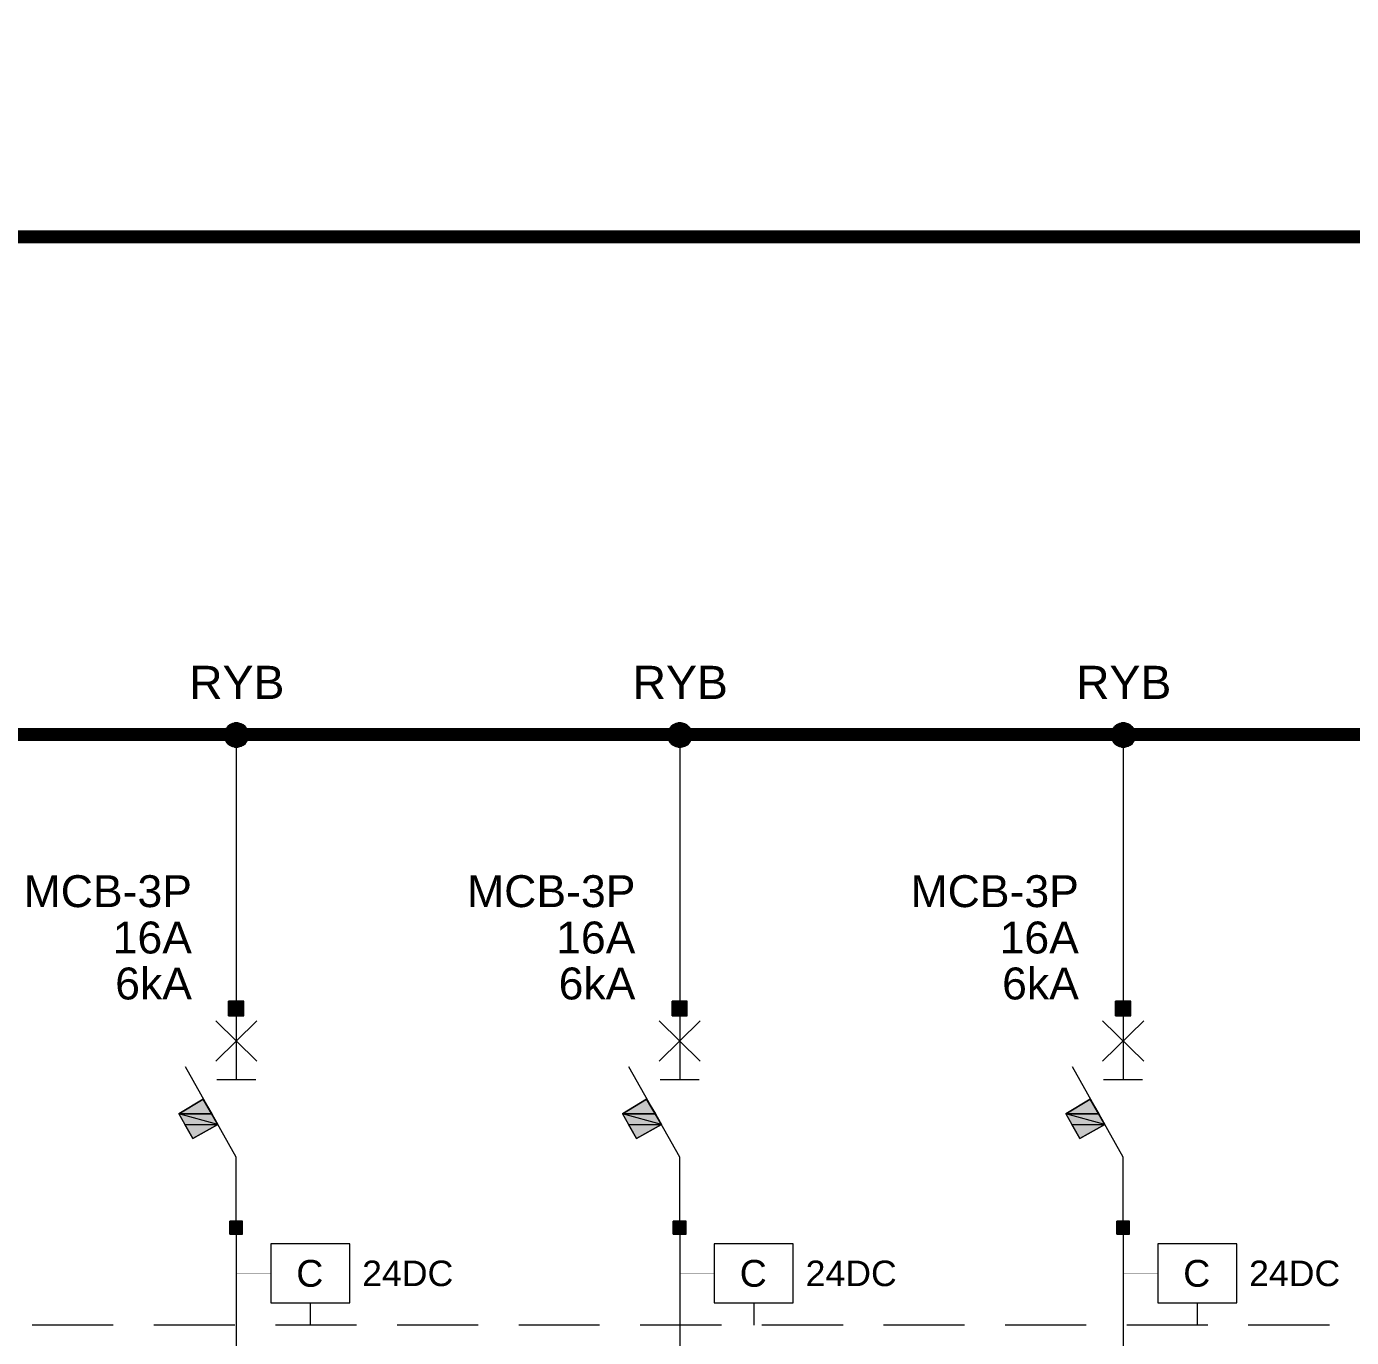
# Model space of a CAD drawing. Header units: millimetres. Extents: x -33055 to 42243, y -56860 to 24450.
# Drawn here: x -16709 to -6332, y -26716 to -16450 of the extents above; entities that cross this region are included whole.
import ezdxf
from ezdxf.enums import TextEntityAlignment as Align

# ---------------------------------------------------------------- set-up
doc = ezdxf.new("R2010")
doc.units = ezdxf.units.MM
for name, color, linetype in [('E-BUSBAR', 7, 'Continuous'), ('E-CTRL', 7, 'Continuous'), ('E-SLD', 7, 'Continuous'), ('E-TEXT', 7, 'Continuous')]:
    doc.layers.add(name, color=color, linetype=linetype)
doc.styles.add('ARIAL', font='arial.ttf')

msp = doc.modelspace()

# ---------------------------------------------------------------- hatches: boundary and pattern name
at = {"layer": 'E-SLD'}
h = msp.add_hatch(color=7, dxfattribs=at)
h.dxf.hatch_style = 1
h.paths.add_polyline_path([(-14973, -21971), (-15155, -21971), (-14973, -21979), (-14973, -21971)])
h.paths.add_polyline_path([(-15155, -21971), (-14973, -21979), (-15159, -21979), (-15155, -21971)])
h = msp.add_hatch(color=7, dxfattribs=at)
h.dxf.hatch_style = 1
h.paths.add_polyline_path([(-14973, -21979), (-15159, -21979), (-14969, -21988), (-14973, -21979)])
h.paths.add_polyline_path([(-15159, -21979), (-14969, -21988), (-15159, -21988), (-15159, -21979)])
h = msp.add_hatch(color=7, dxfattribs=at)
h.dxf.hatch_style = 1
h.paths.add_polyline_path([(-14969, -21988), (-15159, -21988), (-14969, -22001), (-14969, -21988)])
h.paths.add_polyline_path([(-15159, -21988), (-14969, -22001), (-15159, -22001), (-15159, -21988)])
h = msp.add_hatch(color=7, dxfattribs=at)
h.dxf.hatch_style = 1
h.paths.add_polyline_path([(-14977, -21962), (-15151, -21962), (-14973, -21971), (-14977, -21962)])
h.paths.add_polyline_path([(-15151, -21962), (-14973, -21971), (-15155, -21971), (-15151, -21962)])
h = msp.add_hatch(color=7, dxfattribs=at)
h.dxf.hatch_style = 1
h.paths.add_polyline_path([(-14986, -21945), (-15143, -21945), (-14982, -21954), (-14986, -21945)])
h.paths.add_polyline_path([(-15143, -21945), (-14982, -21954), (-15151, -21954), (-15143, -21945)])
h = msp.add_hatch(color=7, dxfattribs=at)
h.dxf.hatch_style = 1
h.paths.add_polyline_path([(-14982, -21954), (-15151, -21954), (-14977, -21962), (-14982, -21954)])
h.paths.add_polyline_path([(-15151, -21954), (-14977, -21962), (-15151, -21962), (-15151, -21954)])
h = msp.add_hatch(color=7, dxfattribs=at)
h.dxf.hatch_style = 1
h.paths.add_polyline_path([(-14990, -21941), (-15138, -21941), (-14986, -21945), (-14990, -21941)])
h.paths.add_polyline_path([(-15138, -21941), (-14986, -21945), (-15143, -21945), (-15138, -21941)])
h = msp.add_hatch(color=7, dxfattribs=at)
h.dxf.hatch_style = 1
h.paths.add_polyline_path([(-14994, -21933), (-15134, -21933), (-14990, -21941), (-14994, -21933)])
h.paths.add_polyline_path([(-15134, -21933), (-14990, -21941), (-15138, -21941), (-15134, -21933)])
h = msp.add_hatch(color=7, dxfattribs=at)
h.dxf.hatch_style = 1
h.paths.add_polyline_path([(-15003, -21929), (-15126, -21929), (-14994, -21933), (-15003, -21929)])
h.paths.add_polyline_path([(-15126, -21929), (-14994, -21933), (-15134, -21933), (-15126, -21929)])
h = msp.add_hatch(color=7, dxfattribs=at)
h.dxf.hatch_style = 1
h.paths.add_polyline_path([(-15011, -21920), (-15117, -21920), (-15003, -21929), (-15011, -21920)])
h.paths.add_polyline_path([(-15117, -21920), (-15003, -21929), (-15126, -21929), (-15117, -21920)])
h = msp.add_hatch(color=7, dxfattribs=at)
h.dxf.hatch_style = 1
h.paths.add_polyline_path([(-15020, -21916), (-15113, -21916), (-15011, -21920), (-15020, -21916)])
h.paths.add_polyline_path([(-15113, -21916), (-15011, -21920), (-15117, -21920), (-15113, -21916)])
h = msp.add_hatch(color=7, dxfattribs=at)
h.dxf.hatch_style = 1
h.paths.add_polyline_path([(-15024, -21912), (-15104, -21912), (-15020, -21916), (-15024, -21912)])
h.paths.add_polyline_path([(-15104, -21912), (-15020, -21916), (-15113, -21916), (-15104, -21912)])
h = msp.add_hatch(color=7, dxfattribs=at)
h.dxf.hatch_style = 1
h.paths.add_polyline_path([(-15037, -21907), (-15096, -21907), (-15024, -21912), (-15037, -21907)])
h.paths.add_polyline_path([(-15096, -21907), (-15024, -21912), (-15104, -21912), (-15096, -21907)])
h = msp.add_hatch(color=7, dxfattribs=at)
h.dxf.hatch_style = 1
h.paths.add_polyline_path([(-15041, -21907), (-15083, -21907), (-15037, -21907), (-15041, -21907)])
h.paths.add_polyline_path([(-15083, -21907), (-15037, -21907), (-15096, -21907), (-15083, -21907)])
h = msp.add_hatch(color=7, dxfattribs=at)
h.dxf.hatch_style = 1
h.paths.add_polyline_path([(-15054, -21903), (-15079, -21903), (-15041, -21907), (-15054, -21903)])
h.paths.add_polyline_path([(-15079, -21903), (-15041, -21907), (-15083, -21907), (-15079, -21903)])
h = msp.add_hatch(color=7, dxfattribs=at)
h.dxf.hatch_style = 1
h.paths.add_polyline_path([(-15062, -21903), (-15054, -21903), (-15079, -21903), (-15062, -21903)])
h = msp.add_hatch(color=7, dxfattribs=at)
h.dxf.hatch_style = 1
h.paths.add_polyline_path([(-11500, -21971), (-11682, -21971), (-11500, -21979), (-11500, -21971)])
h.paths.add_polyline_path([(-11682, -21971), (-11500, -21979), (-11686, -21979), (-11682, -21971)])
h = msp.add_hatch(color=7, dxfattribs=at)
h.dxf.hatch_style = 1
h.paths.add_polyline_path([(-11500, -21979), (-11686, -21979), (-11496, -21988), (-11500, -21979)])
h.paths.add_polyline_path([(-11686, -21979), (-11496, -21988), (-11686, -21988), (-11686, -21979)])
h = msp.add_hatch(color=7, dxfattribs=at)
h.dxf.hatch_style = 1
h.paths.add_polyline_path([(-11496, -21988), (-11686, -21988), (-11496, -22001), (-11496, -21988)])
h.paths.add_polyline_path([(-11686, -21988), (-11496, -22001), (-11686, -22001), (-11686, -21988)])
h = msp.add_hatch(color=7, dxfattribs=at)
h.dxf.hatch_style = 1
h.paths.add_polyline_path([(-11504, -21962), (-11678, -21962), (-11500, -21971), (-11504, -21962)])
h.paths.add_polyline_path([(-11678, -21962), (-11500, -21971), (-11682, -21971), (-11678, -21962)])
h = msp.add_hatch(color=7, dxfattribs=at)
h.dxf.hatch_style = 1
h.paths.add_polyline_path([(-11513, -21945), (-11670, -21945), (-11509, -21954), (-11513, -21945)])
h.paths.add_polyline_path([(-11670, -21945), (-11509, -21954), (-11678, -21954), (-11670, -21945)])
h = msp.add_hatch(color=7, dxfattribs=at)
h.dxf.hatch_style = 1
h.paths.add_polyline_path([(-11509, -21954), (-11678, -21954), (-11504, -21962), (-11509, -21954)])
h.paths.add_polyline_path([(-11678, -21954), (-11504, -21962), (-11678, -21962), (-11678, -21954)])
h = msp.add_hatch(color=7, dxfattribs=at)
h.dxf.hatch_style = 1
h.paths.add_polyline_path([(-11517, -21941), (-11665, -21941), (-11513, -21945), (-11517, -21941)])
h.paths.add_polyline_path([(-11665, -21941), (-11513, -21945), (-11670, -21945), (-11665, -21941)])
h = msp.add_hatch(color=7, dxfattribs=at)
h.dxf.hatch_style = 1
h.paths.add_polyline_path([(-11521, -21933), (-11661, -21933), (-11517, -21941), (-11521, -21933)])
h.paths.add_polyline_path([(-11661, -21933), (-11517, -21941), (-11665, -21941), (-11661, -21933)])
h = msp.add_hatch(color=7, dxfattribs=at)
h.dxf.hatch_style = 1
h.paths.add_polyline_path([(-11530, -21929), (-11653, -21929), (-11521, -21933), (-11530, -21929)])
h.paths.add_polyline_path([(-11653, -21929), (-11521, -21933), (-11661, -21933), (-11653, -21929)])
h = msp.add_hatch(color=7, dxfattribs=at)
h.dxf.hatch_style = 1
h.paths.add_polyline_path([(-11538, -21920), (-11644, -21920), (-11530, -21929), (-11538, -21920)])
h.paths.add_polyline_path([(-11644, -21920), (-11530, -21929), (-11653, -21929), (-11644, -21920)])
h = msp.add_hatch(color=7, dxfattribs=at)
h.dxf.hatch_style = 1
h.paths.add_polyline_path([(-11547, -21916), (-11640, -21916), (-11538, -21920), (-11547, -21916)])
h.paths.add_polyline_path([(-11640, -21916), (-11538, -21920), (-11644, -21920), (-11640, -21916)])
h = msp.add_hatch(color=7, dxfattribs=at)
h.dxf.hatch_style = 1
h.paths.add_polyline_path([(-11551, -21912), (-11631, -21912), (-11547, -21916), (-11551, -21912)])
h.paths.add_polyline_path([(-11631, -21912), (-11547, -21916), (-11640, -21916), (-11631, -21912)])
h = msp.add_hatch(color=7, dxfattribs=at)
h.dxf.hatch_style = 1
h.paths.add_polyline_path([(-11564, -21907), (-11623, -21907), (-11551, -21912), (-11564, -21907)])
h.paths.add_polyline_path([(-11623, -21907), (-11551, -21912), (-11631, -21912), (-11623, -21907)])
h = msp.add_hatch(color=7, dxfattribs=at)
h.dxf.hatch_style = 1
h.paths.add_polyline_path([(-11568, -21907), (-11610, -21907), (-11564, -21907), (-11568, -21907)])
h.paths.add_polyline_path([(-11610, -21907), (-11564, -21907), (-11623, -21907), (-11610, -21907)])
h = msp.add_hatch(color=7, dxfattribs=at)
h.dxf.hatch_style = 1
h.paths.add_polyline_path([(-11581, -21903), (-11606, -21903), (-11568, -21907), (-11581, -21903)])
h.paths.add_polyline_path([(-11606, -21903), (-11568, -21907), (-11610, -21907), (-11606, -21903)])
h = msp.add_hatch(color=7, dxfattribs=at)
h.dxf.hatch_style = 1
h.paths.add_polyline_path([(-11589, -21903), (-11581, -21903), (-11606, -21903), (-11589, -21903)])
h = msp.add_hatch(color=7, dxfattribs=at)
h.dxf.hatch_style = 1
h.paths.add_polyline_path([(-8027, -21971), (-8209, -21971), (-8027, -21979), (-8027, -21971)])
h.paths.add_polyline_path([(-8209, -21971), (-8027, -21979), (-8213, -21979), (-8209, -21971)])
h = msp.add_hatch(color=7, dxfattribs=at)
h.dxf.hatch_style = 1
h.paths.add_polyline_path([(-8027, -21979), (-8213, -21979), (-8023, -21988), (-8027, -21979)])
h.paths.add_polyline_path([(-8213, -21979), (-8023, -21988), (-8213, -21988), (-8213, -21979)])
h = msp.add_hatch(color=7, dxfattribs=at)
h.dxf.hatch_style = 1
h.paths.add_polyline_path([(-8023, -21988), (-8213, -21988), (-8023, -22001), (-8023, -21988)])
h.paths.add_polyline_path([(-8213, -21988), (-8023, -22001), (-8213, -22001), (-8213, -21988)])
h = msp.add_hatch(color=7, dxfattribs=at)
h.dxf.hatch_style = 1
h.paths.add_polyline_path([(-8031, -21962), (-8205, -21962), (-8027, -21971), (-8031, -21962)])
h.paths.add_polyline_path([(-8205, -21962), (-8027, -21971), (-8209, -21971), (-8205, -21962)])
h = msp.add_hatch(color=7, dxfattribs=at)
h.dxf.hatch_style = 1
h.paths.add_polyline_path([(-8040, -21945), (-8197, -21945), (-8036, -21954), (-8040, -21945)])
h.paths.add_polyline_path([(-8197, -21945), (-8036, -21954), (-8205, -21954), (-8197, -21945)])
h = msp.add_hatch(color=7, dxfattribs=at)
h.dxf.hatch_style = 1
h.paths.add_polyline_path([(-8036, -21954), (-8205, -21954), (-8031, -21962), (-8036, -21954)])
h.paths.add_polyline_path([(-8205, -21954), (-8031, -21962), (-8205, -21962), (-8205, -21954)])
h = msp.add_hatch(color=7, dxfattribs=at)
h.dxf.hatch_style = 1
h.paths.add_polyline_path([(-8044, -21941), (-8192, -21941), (-8040, -21945), (-8044, -21941)])
h.paths.add_polyline_path([(-8192, -21941), (-8040, -21945), (-8197, -21945), (-8192, -21941)])
h = msp.add_hatch(color=7, dxfattribs=at)
h.dxf.hatch_style = 1
h.paths.add_polyline_path([(-8048, -21933), (-8188, -21933), (-8044, -21941), (-8048, -21933)])
h.paths.add_polyline_path([(-8188, -21933), (-8044, -21941), (-8192, -21941), (-8188, -21933)])
h = msp.add_hatch(color=7, dxfattribs=at)
h.dxf.hatch_style = 1
h.paths.add_polyline_path([(-8057, -21929), (-8180, -21929), (-8048, -21933), (-8057, -21929)])
h.paths.add_polyline_path([(-8180, -21929), (-8048, -21933), (-8188, -21933), (-8180, -21929)])
h = msp.add_hatch(color=7, dxfattribs=at)
h.dxf.hatch_style = 1
h.paths.add_polyline_path([(-8065, -21920), (-8171, -21920), (-8057, -21929), (-8065, -21920)])
h.paths.add_polyline_path([(-8171, -21920), (-8057, -21929), (-8180, -21929), (-8171, -21920)])
h = msp.add_hatch(color=7, dxfattribs=at)
h.dxf.hatch_style = 1
h.paths.add_polyline_path([(-8074, -21916), (-8167, -21916), (-8065, -21920), (-8074, -21916)])
h.paths.add_polyline_path([(-8167, -21916), (-8065, -21920), (-8171, -21920), (-8167, -21916)])
h = msp.add_hatch(color=7, dxfattribs=at)
h.dxf.hatch_style = 1
h.paths.add_polyline_path([(-8078, -21912), (-8158, -21912), (-8074, -21916), (-8078, -21912)])
h.paths.add_polyline_path([(-8158, -21912), (-8074, -21916), (-8167, -21916), (-8158, -21912)])
h = msp.add_hatch(color=7, dxfattribs=at)
h.dxf.hatch_style = 1
h.paths.add_polyline_path([(-8091, -21907), (-8150, -21907), (-8078, -21912), (-8091, -21907)])
h.paths.add_polyline_path([(-8150, -21907), (-8078, -21912), (-8158, -21912), (-8150, -21907)])
h = msp.add_hatch(color=7, dxfattribs=at)
h.dxf.hatch_style = 1
h.paths.add_polyline_path([(-8095, -21907), (-8137, -21907), (-8091, -21907), (-8095, -21907)])
h.paths.add_polyline_path([(-8137, -21907), (-8091, -21907), (-8150, -21907), (-8137, -21907)])
h = msp.add_hatch(color=7, dxfattribs=at)
h.dxf.hatch_style = 1
h.paths.add_polyline_path([(-8108, -21903), (-8133, -21903), (-8095, -21907), (-8108, -21903)])
h.paths.add_polyline_path([(-8133, -21903), (-8095, -21907), (-8137, -21907), (-8133, -21903)])
h = msp.add_hatch(color=7, dxfattribs=at)
h.dxf.hatch_style = 1
h.paths.add_polyline_path([(-8116, -21903), (-8108, -21903), (-8133, -21903), (-8116, -21903)])
h = msp.add_hatch(color=7, dxfattribs=at)
h.dxf.hatch_style = 1
h.paths.add_polyline_path([(-14969, -22001), (-15159, -22001), (-14969, -22009), (-14969, -22001)])
h.paths.add_polyline_path([(-15159, -22001), (-14969, -22009), (-15159, -22009), (-15159, -22001)])
h = msp.add_hatch(color=7, dxfattribs=at)
h.dxf.hatch_style = 1
h.paths.add_polyline_path([(-14969, -22009), (-15159, -22009), (-14973, -22017), (-14969, -22009)])
h.paths.add_polyline_path([(-15159, -22009), (-14973, -22017), (-15159, -22017), (-15159, -22009)])
h = msp.add_hatch(color=7, dxfattribs=at)
h.dxf.hatch_style = 1
h.paths.add_polyline_path([(-14973, -22017), (-15159, -22017), (-14973, -22026), (-14973, -22017)])
h.paths.add_polyline_path([(-15159, -22017), (-14973, -22026), (-15155, -22026), (-15159, -22017)])
h = msp.add_hatch(color=7, dxfattribs=at)
h.dxf.hatch_style = 1
h.paths.add_polyline_path([(-14973, -22026), (-15155, -22026), (-14977, -22034), (-14973, -22026)])
h.paths.add_polyline_path([(-15155, -22026), (-14977, -22034), (-15151, -22034), (-15155, -22026)])
h = msp.add_hatch(color=7, dxfattribs=at)
h.dxf.hatch_style = 1
h.paths.add_polyline_path([(-14977, -22034), (-15151, -22034), (-14982, -22043), (-14977, -22034)])
h.paths.add_polyline_path([(-15151, -22034), (-14982, -22043), (-15151, -22043), (-15151, -22034)])
h = msp.add_hatch(color=7, dxfattribs=at)
h.dxf.hatch_style = 1
h.paths.add_polyline_path([(-14982, -22043), (-15151, -22043), (-14986, -22051), (-14982, -22043)])
h.paths.add_polyline_path([(-15151, -22043), (-14986, -22051), (-15143, -22051), (-15151, -22043)])
h = msp.add_hatch(color=7, dxfattribs=at)
h.dxf.hatch_style = 1
h.paths.add_polyline_path([(-14986, -22051), (-15143, -22051), (-14990, -22060), (-14986, -22051)])
h.paths.add_polyline_path([(-15143, -22051), (-14990, -22060), (-15138, -22060), (-15143, -22051)])
h = msp.add_hatch(color=7, dxfattribs=at)
h.dxf.hatch_style = 1
h.paths.add_polyline_path([(-14990, -22060), (-15138, -22060), (-14994, -22064), (-14990, -22060)])
h.paths.add_polyline_path([(-15138, -22060), (-14994, -22064), (-15134, -22064), (-15138, -22060)])
h = msp.add_hatch(color=7, dxfattribs=at)
h.dxf.hatch_style = 1
h.paths.add_polyline_path([(-14994, -22064), (-15134, -22064), (-15003, -22072), (-14994, -22064)])
h.paths.add_polyline_path([(-15134, -22064), (-15003, -22072), (-15126, -22072), (-15134, -22064)])
h = msp.add_hatch(color=7, dxfattribs=at)
h.dxf.hatch_style = 1
h.paths.add_polyline_path([(-15003, -22072), (-15126, -22072), (-15011, -22077), (-15003, -22072)])
h.paths.add_polyline_path([(-15126, -22072), (-15011, -22077), (-15117, -22077), (-15126, -22072)])
h = msp.add_hatch(color=7, dxfattribs=at)
h.dxf.hatch_style = 1
h.paths.add_polyline_path([(-15011, -22077), (-15117, -22077), (-15020, -22081), (-15011, -22077)])
h.paths.add_polyline_path([(-15117, -22077), (-15020, -22081), (-15113, -22081), (-15117, -22077)])
h = msp.add_hatch(color=7, dxfattribs=at)
h.dxf.hatch_style = 1
h.paths.add_polyline_path([(-15020, -22081), (-15113, -22081), (-15024, -22085), (-15020, -22081)])
h.paths.add_polyline_path([(-15113, -22081), (-15024, -22085), (-15104, -22085), (-15113, -22081)])
h = msp.add_hatch(color=7, dxfattribs=at)
h.dxf.hatch_style = 1
h.paths.add_polyline_path([(-15024, -22085), (-15104, -22085), (-15037, -22089), (-15024, -22085)])
h.paths.add_polyline_path([(-15104, -22085), (-15037, -22089), (-15096, -22089), (-15104, -22085)])
h = msp.add_hatch(color=7, dxfattribs=at)
h.dxf.hatch_style = 1
h.paths.add_polyline_path([(-15037, -22089), (-15096, -22089), (-15041, -22089), (-15037, -22089)])
h.paths.add_polyline_path([(-15096, -22089), (-15041, -22089), (-15083, -22089), (-15096, -22089)])
h = msp.add_hatch(color=7, dxfattribs=at)
h.dxf.hatch_style = 1
h.paths.add_polyline_path([(-15083, -22089), (-15079, -22094), (-15054, -22094), (-15083, -22089)])
h.paths.add_polyline_path([(-15079, -22094), (-15054, -22094), (-15062, -22094), (-15079, -22094)])
h = msp.add_hatch(color=7, dxfattribs=at)
h.dxf.hatch_style = 1
h.paths.add_polyline_path([(-15083, -22089), (-15041, -22089), (-15054, -22094), (-15083, -22089)])
h = msp.add_hatch(color=7, dxfattribs=at)
h.dxf.hatch_style = 1
h.paths.add_polyline_path([(-11496, -22001), (-11686, -22001), (-11496, -22009), (-11496, -22001)])
h.paths.add_polyline_path([(-11686, -22001), (-11496, -22009), (-11686, -22009), (-11686, -22001)])
h = msp.add_hatch(color=7, dxfattribs=at)
h.dxf.hatch_style = 1
h.paths.add_polyline_path([(-11496, -22009), (-11686, -22009), (-11500, -22017), (-11496, -22009)])
h.paths.add_polyline_path([(-11686, -22009), (-11500, -22017), (-11686, -22017), (-11686, -22009)])
h = msp.add_hatch(color=7, dxfattribs=at)
h.dxf.hatch_style = 1
h.paths.add_polyline_path([(-11500, -22017), (-11686, -22017), (-11500, -22026), (-11500, -22017)])
h.paths.add_polyline_path([(-11686, -22017), (-11500, -22026), (-11682, -22026), (-11686, -22017)])
h = msp.add_hatch(color=7, dxfattribs=at)
h.dxf.hatch_style = 1
h.paths.add_polyline_path([(-11500, -22026), (-11682, -22026), (-11504, -22034), (-11500, -22026)])
h.paths.add_polyline_path([(-11682, -22026), (-11504, -22034), (-11678, -22034), (-11682, -22026)])
h = msp.add_hatch(color=7, dxfattribs=at)
h.dxf.hatch_style = 1
h.paths.add_polyline_path([(-11504, -22034), (-11678, -22034), (-11509, -22043), (-11504, -22034)])
h.paths.add_polyline_path([(-11678, -22034), (-11509, -22043), (-11678, -22043), (-11678, -22034)])
h = msp.add_hatch(color=7, dxfattribs=at)
h.dxf.hatch_style = 1
h.paths.add_polyline_path([(-11509, -22043), (-11678, -22043), (-11513, -22051), (-11509, -22043)])
h.paths.add_polyline_path([(-11678, -22043), (-11513, -22051), (-11670, -22051), (-11678, -22043)])
h = msp.add_hatch(color=7, dxfattribs=at)
h.dxf.hatch_style = 1
h.paths.add_polyline_path([(-11513, -22051), (-11670, -22051), (-11517, -22060), (-11513, -22051)])
h.paths.add_polyline_path([(-11670, -22051), (-11517, -22060), (-11665, -22060), (-11670, -22051)])
h = msp.add_hatch(color=7, dxfattribs=at)
h.dxf.hatch_style = 1
h.paths.add_polyline_path([(-11517, -22060), (-11665, -22060), (-11521, -22064), (-11517, -22060)])
h.paths.add_polyline_path([(-11665, -22060), (-11521, -22064), (-11661, -22064), (-11665, -22060)])
h = msp.add_hatch(color=7, dxfattribs=at)
h.dxf.hatch_style = 1
h.paths.add_polyline_path([(-11521, -22064), (-11661, -22064), (-11530, -22072), (-11521, -22064)])
h.paths.add_polyline_path([(-11661, -22064), (-11530, -22072), (-11653, -22072), (-11661, -22064)])
h = msp.add_hatch(color=7, dxfattribs=at)
h.dxf.hatch_style = 1
h.paths.add_polyline_path([(-11530, -22072), (-11653, -22072), (-11538, -22077), (-11530, -22072)])
h.paths.add_polyline_path([(-11653, -22072), (-11538, -22077), (-11644, -22077), (-11653, -22072)])
h = msp.add_hatch(color=7, dxfattribs=at)
h.dxf.hatch_style = 1
h.paths.add_polyline_path([(-11538, -22077), (-11644, -22077), (-11547, -22081), (-11538, -22077)])
h.paths.add_polyline_path([(-11644, -22077), (-11547, -22081), (-11640, -22081), (-11644, -22077)])
h = msp.add_hatch(color=7, dxfattribs=at)
h.dxf.hatch_style = 1
h.paths.add_polyline_path([(-11547, -22081), (-11640, -22081), (-11551, -22085), (-11547, -22081)])
h.paths.add_polyline_path([(-11640, -22081), (-11551, -22085), (-11631, -22085), (-11640, -22081)])
h = msp.add_hatch(color=7, dxfattribs=at)
h.dxf.hatch_style = 1
h.paths.add_polyline_path([(-11551, -22085), (-11631, -22085), (-11564, -22089), (-11551, -22085)])
h.paths.add_polyline_path([(-11631, -22085), (-11564, -22089), (-11623, -22089), (-11631, -22085)])
h = msp.add_hatch(color=7, dxfattribs=at)
h.dxf.hatch_style = 1
h.paths.add_polyline_path([(-11564, -22089), (-11623, -22089), (-11568, -22089), (-11564, -22089)])
h.paths.add_polyline_path([(-11623, -22089), (-11568, -22089), (-11610, -22089), (-11623, -22089)])
h = msp.add_hatch(color=7, dxfattribs=at)
h.dxf.hatch_style = 1
h.paths.add_polyline_path([(-11610, -22089), (-11606, -22094), (-11581, -22094), (-11610, -22089)])
h.paths.add_polyline_path([(-11606, -22094), (-11581, -22094), (-11589, -22094), (-11606, -22094)])
h = msp.add_hatch(color=7, dxfattribs=at)
h.dxf.hatch_style = 1
h.paths.add_polyline_path([(-11610, -22089), (-11568, -22089), (-11581, -22094), (-11610, -22089)])
h = msp.add_hatch(color=7, dxfattribs=at)
h.dxf.hatch_style = 1
h.paths.add_polyline_path([(-8023, -22001), (-8213, -22001), (-8023, -22009), (-8023, -22001)])
h.paths.add_polyline_path([(-8213, -22001), (-8023, -22009), (-8213, -22009), (-8213, -22001)])
h = msp.add_hatch(color=7, dxfattribs=at)
h.dxf.hatch_style = 1
h.paths.add_polyline_path([(-8023, -22009), (-8213, -22009), (-8027, -22017), (-8023, -22009)])
h.paths.add_polyline_path([(-8213, -22009), (-8027, -22017), (-8213, -22017), (-8213, -22009)])
h = msp.add_hatch(color=7, dxfattribs=at)
h.dxf.hatch_style = 1
h.paths.add_polyline_path([(-8027, -22017), (-8213, -22017), (-8027, -22026), (-8027, -22017)])
h.paths.add_polyline_path([(-8213, -22017), (-8027, -22026), (-8209, -22026), (-8213, -22017)])
h = msp.add_hatch(color=7, dxfattribs=at)
h.dxf.hatch_style = 1
h.paths.add_polyline_path([(-8027, -22026), (-8209, -22026), (-8031, -22034), (-8027, -22026)])
h.paths.add_polyline_path([(-8209, -22026), (-8031, -22034), (-8205, -22034), (-8209, -22026)])
h = msp.add_hatch(color=7, dxfattribs=at)
h.dxf.hatch_style = 1
h.paths.add_polyline_path([(-8031, -22034), (-8205, -22034), (-8036, -22043), (-8031, -22034)])
h.paths.add_polyline_path([(-8205, -22034), (-8036, -22043), (-8205, -22043), (-8205, -22034)])
h = msp.add_hatch(color=7, dxfattribs=at)
h.dxf.hatch_style = 1
h.paths.add_polyline_path([(-8036, -22043), (-8205, -22043), (-8040, -22051), (-8036, -22043)])
h.paths.add_polyline_path([(-8205, -22043), (-8040, -22051), (-8197, -22051), (-8205, -22043)])
h = msp.add_hatch(color=7, dxfattribs=at)
h.dxf.hatch_style = 1
h.paths.add_polyline_path([(-8040, -22051), (-8197, -22051), (-8044, -22060), (-8040, -22051)])
h.paths.add_polyline_path([(-8197, -22051), (-8044, -22060), (-8192, -22060), (-8197, -22051)])
h = msp.add_hatch(color=7, dxfattribs=at)
h.dxf.hatch_style = 1
h.paths.add_polyline_path([(-8044, -22060), (-8192, -22060), (-8048, -22064), (-8044, -22060)])
h.paths.add_polyline_path([(-8192, -22060), (-8048, -22064), (-8188, -22064), (-8192, -22060)])
h = msp.add_hatch(color=7, dxfattribs=at)
h.dxf.hatch_style = 1
h.paths.add_polyline_path([(-8048, -22064), (-8188, -22064), (-8057, -22072), (-8048, -22064)])
h.paths.add_polyline_path([(-8188, -22064), (-8057, -22072), (-8180, -22072), (-8188, -22064)])
h = msp.add_hatch(color=7, dxfattribs=at)
h.dxf.hatch_style = 1
h.paths.add_polyline_path([(-8057, -22072), (-8180, -22072), (-8065, -22077), (-8057, -22072)])
h.paths.add_polyline_path([(-8180, -22072), (-8065, -22077), (-8171, -22077), (-8180, -22072)])
h = msp.add_hatch(color=7, dxfattribs=at)
h.dxf.hatch_style = 1
h.paths.add_polyline_path([(-8065, -22077), (-8171, -22077), (-8074, -22081), (-8065, -22077)])
h.paths.add_polyline_path([(-8171, -22077), (-8074, -22081), (-8167, -22081), (-8171, -22077)])
h = msp.add_hatch(color=7, dxfattribs=at)
h.dxf.hatch_style = 1
h.paths.add_polyline_path([(-8074, -22081), (-8167, -22081), (-8078, -22085), (-8074, -22081)])
h.paths.add_polyline_path([(-8167, -22081), (-8078, -22085), (-8158, -22085), (-8167, -22081)])
h = msp.add_hatch(color=7, dxfattribs=at)
h.dxf.hatch_style = 1
h.paths.add_polyline_path([(-8078, -22085), (-8158, -22085), (-8091, -22089), (-8078, -22085)])
h.paths.add_polyline_path([(-8158, -22085), (-8091, -22089), (-8150, -22089), (-8158, -22085)])
h = msp.add_hatch(color=7, dxfattribs=at)
h.dxf.hatch_style = 1
h.paths.add_polyline_path([(-8091, -22089), (-8150, -22089), (-8095, -22089), (-8091, -22089)])
h.paths.add_polyline_path([(-8150, -22089), (-8095, -22089), (-8137, -22089), (-8150, -22089)])
h = msp.add_hatch(color=7, dxfattribs=at)
h.dxf.hatch_style = 1
h.paths.add_polyline_path([(-8137, -22089), (-8133, -22094), (-8108, -22094), (-8137, -22089)])
h.paths.add_polyline_path([(-8133, -22094), (-8108, -22094), (-8116, -22094), (-8133, -22094)])
h = msp.add_hatch(color=7, dxfattribs=at)
h.dxf.hatch_style = 1
h.paths.add_polyline_path([(-8137, -22089), (-8095, -22089), (-8108, -22094), (-8137, -22089)])
h = msp.add_hatch(color=7, dxfattribs=at)
h.dxf.hatch_style = 1
h.paths.add_polyline_path([(-15007, -24083), (-15126, -24083), (-15007, -24198), (-15007, -24083)])
h.paths.add_polyline_path([(-15126, -24083), (-15007, -24198), (-15126, -24198), (-15126, -24083)])
h = msp.add_hatch(color=7, dxfattribs=at)
h.dxf.hatch_style = 1
h.paths.add_polyline_path([(-11534, -24083), (-11653, -24083), (-11534, -24198), (-11534, -24083)])
h.paths.add_polyline_path([(-11653, -24083), (-11534, -24198), (-11653, -24198), (-11653, -24083)])
h = msp.add_hatch(color=7, dxfattribs=at)
h.dxf.hatch_style = 1
h.paths.add_polyline_path([(-8061, -24083), (-8180, -24083), (-8061, -24198), (-8061, -24083)])
h.paths.add_polyline_path([(-8180, -24083), (-8061, -24198), (-8180, -24198), (-8180, -24083)])
h = msp.add_hatch(color=7, dxfattribs=at)
h.dxf.hatch_style = 1
h.paths.add_polyline_path([(-15325, -24850), (-15257, -24964), (-15515, -24964), (-15325, -24850)])
h = msp.add_hatch(color=7, dxfattribs=at)
h.dxf.hatch_style = 1
h.paths.add_polyline_path([(-11852, -24850), (-11784, -24964), (-12042, -24964), (-11852, -24850)])
h = msp.add_hatch(color=7, dxfattribs=at)
h.dxf.hatch_style = 1
h.paths.add_polyline_path([(-8379, -24850), (-8311, -24964), (-8569, -24964), (-8379, -24850)])
h = msp.add_hatch(color=7, dxfattribs=at)
h.dxf.hatch_style = 1
h.paths.add_polyline_path([(-15515, -24964), (-15468, -25049), (-15210, -25049), (-15515, -24964)])
h.paths.add_polyline_path([(-15468, -25049), (-15210, -25049), (-15405, -25159), (-15468, -25049)])
h = msp.add_hatch(color=7, dxfattribs=at)
h.dxf.hatch_style = 1
h.paths.add_polyline_path([(-15515, -24964), (-15257, -24964), (-15210, -25049), (-15515, -24964)])
h = msp.add_hatch(color=7, dxfattribs=at)
h.dxf.hatch_style = 1
h.paths.add_polyline_path([(-12042, -24964), (-11995, -25049), (-11737, -25049), (-12042, -24964)])
h.paths.add_polyline_path([(-11995, -25049), (-11737, -25049), (-11932, -25159), (-11995, -25049)])
h = msp.add_hatch(color=7, dxfattribs=at)
h.dxf.hatch_style = 1
h.paths.add_polyline_path([(-12042, -24964), (-11784, -24964), (-11737, -25049), (-12042, -24964)])
h = msp.add_hatch(color=7, dxfattribs=at)
h.dxf.hatch_style = 1
h.paths.add_polyline_path([(-8569, -24964), (-8522, -25049), (-8264, -25049), (-8569, -24964)])
h.paths.add_polyline_path([(-8522, -25049), (-8264, -25049), (-8459, -25159), (-8522, -25049)])
h = msp.add_hatch(color=7, dxfattribs=at)
h.dxf.hatch_style = 1
h.paths.add_polyline_path([(-8569, -24964), (-8311, -24964), (-8264, -25049), (-8569, -24964)])
h = msp.add_hatch(color=7, dxfattribs=at)
h.dxf.hatch_style = 1
h.paths.add_polyline_path([(-15016, -25806), (-15117, -25806), (-15016, -25908), (-15016, -25806)])
h.paths.add_polyline_path([(-15117, -25806), (-15016, -25908), (-15117, -25908), (-15117, -25806)])
h = msp.add_hatch(color=7, dxfattribs=at)
h.dxf.hatch_style = 1
h.paths.add_polyline_path([(-11543, -25806), (-11644, -25806), (-11543, -25908), (-11543, -25806)])
h.paths.add_polyline_path([(-11644, -25806), (-11543, -25908), (-11644, -25908), (-11644, -25806)])
h = msp.add_hatch(color=7, dxfattribs=at)
h.dxf.hatch_style = 1
h.paths.add_polyline_path([(-8070, -25806), (-8171, -25806), (-8070, -25908), (-8070, -25806)])
h.paths.add_polyline_path([(-8171, -25806), (-8070, -25908), (-8171, -25908), (-8171, -25806)])

# ---------------------------------------------------------------- linework, layer by layer
at = {"layer": 'E-BUSBAR', "const_width": 100}
for points in [[(35929, -3560), (35929, -18097), (-25829, -18097), (-25829, -21994)], [(-25829, -21994), (35929, -21994)]]:
    msp.add_lwpolyline(points, dxfattribs=at)
at = {"layer": 'E-CTRL', "color": 7, "lineweight": 0}
for p, q in [((-16664, -26618), (-16030, -26618)), ((-15712, -26618), (-15077, -26618)), ((-14760, -26618), (-14124, -26618)), ((-13807, -26618), (-13172, -26618)), ((-12854, -26618), (-12220, -26618)), ((-11902, -26618), (-11267, -26618)), ((-10950, -26618), (-10314, -26618)), ((-9997, -26618), (-9362, -26618)), ((-9044, -26618), (-8410, -26618)), ((-8092, -26618), (-7457, -26618)), ((-7140, -26618), (-6504, -26618))]:
    msp.add_line(p, q, dxfattribs=at)
at = {"layer": 'E-SLD', "color": 7, "lineweight": 0}
for p, q in [((-15066, -21996), (-15066, -24697)), ((-11593, -21996), (-11593, -24697)), ((-8120, -21996), (-8120, -24697)), ((-15227, -24236), (-14905, -24553)), ((-14905, -24236), (-15227, -24553)), ((-11754, -24236), (-11432, -24553)), ((-11432, -24236), (-11754, -24553)), ((-8281, -24236), (-7959, -24553)), ((-7959, -24236), (-8281, -24553)), ((-15219, -24697), (-14914, -24697)), ((-11746, -24697), (-11441, -24697)), ((-8273, -24697), (-7968, -24697)), ((-15066, -25908), (-15066, -28652)), ((-11593, -25908), (-11593, -28652)), ((-8120, -25908), (-8120, -28652)), ((-14486, -26446), (-14486, -26619)), ((-11013, -26446), (-11013, -26619)), ((-7540, -26446), (-7540, -26619))]:
    msp.add_line(p, q, dxfattribs=at)
for points in [[(-14969, -21998), (-14971, -21979), (-14976, -21961), (-14985, -21945), (-14997, -21931), (-15011, -21919), (-15027, -21911), (-15045, -21905), (-15064, -21903), (-15083, -21905), (-15101, -21911), (-15117, -21919), (-15132, -21931), (-15143, -21945), (-15152, -21961), (-15158, -21979), (-15159, -21998), (-15158, -22018), (-15152, -22035), (-15143, -22052), (-15132, -22066), (-15117, -22077), (-15101, -22086), (-15083, -22092), (-15064, -22094), (-15045, -22092), (-15027, -22086), (-15011, -22077), (-14997, -22066), (-14985, -22052), (-14976, -22035), (-14971, -22018), (-14969, -21998)], [(-15155, -21971), (-14973, -21979), (-15159, -21979), (-15155, -21971)], [(-14973, -21979), (-15159, -21979), (-14969, -21988), (-14973, -21979)], [(-15159, -21979), (-14969, -21988), (-15159, -21988), (-15159, -21979)], [(-14969, -21988), (-15159, -21988), (-14969, -22001), (-14969, -21988)], [(-15159, -21988), (-14969, -22001), (-15159, -22001), (-15159, -21988)], [(-15151, -21962), (-14973, -21971), (-15155, -21971), (-15151, -21962)], [(-14973, -21971), (-15155, -21971), (-14973, -21979), (-14973, -21971)], [(-15143, -21945), (-14982, -21954), (-15151, -21954), (-15143, -21945)], [(-14982, -21954), (-15151, -21954), (-14977, -21962), (-14982, -21954)], [(-15151, -21954), (-14977, -21962), (-15151, -21962), (-15151, -21954)], [(-14977, -21962), (-15151, -21962), (-14973, -21971), (-14977, -21962)], [(-15138, -21941), (-14986, -21945), (-15143, -21945), (-15138, -21941)], [(-14986, -21945), (-15143, -21945), (-14982, -21954), (-14986, -21945)], [(-15134, -21933), (-14990, -21941), (-15138, -21941), (-15134, -21933)], [(-14990, -21941), (-15138, -21941), (-14986, -21945), (-14990, -21941)], [(-15126, -21929), (-14994, -21933), (-15134, -21933), (-15126, -21929)], [(-14994, -21933), (-15134, -21933), (-14990, -21941), (-14994, -21933)], [(-15117, -21920), (-15003, -21929), (-15126, -21929), (-15117, -21920)], [(-15003, -21929), (-15126, -21929), (-14994, -21933), (-15003, -21929)], [(-15113, -21916), (-15011, -21920), (-15117, -21920), (-15113, -21916)], [(-15011, -21920), (-15117, -21920), (-15003, -21929), (-15011, -21920)], [(-15104, -21912), (-15020, -21916), (-15113, -21916), (-15104, -21912)], [(-15020, -21916), (-15113, -21916), (-15011, -21920), (-15020, -21916)], [(-15096, -21907), (-15024, -21912), (-15104, -21912), (-15096, -21907)], [(-15024, -21912), (-15104, -21912), (-15020, -21916), (-15024, -21912)], [(-15083, -21907), (-15037, -21907), (-15096, -21907), (-15083, -21907)], [(-15037, -21907), (-15096, -21907), (-15024, -21912), (-15037, -21907)], [(-15079, -21903), (-15041, -21907), (-15083, -21907), (-15079, -21903)], [(-15041, -21907), (-15083, -21907), (-15037, -21907), (-15041, -21907)], [(-15062, -21903), (-15054, -21903), (-15079, -21903), (-15062, -21903)], [(-15054, -21903), (-15079, -21903), (-15041, -21907), (-15054, -21903)], [(-11496, -21998), (-11498, -21979), (-11503, -21961), (-11512, -21945), (-11524, -21931), (-11538, -21919), (-11554, -21911), (-11572, -21905), (-11591, -21903), (-11610, -21905), (-11628, -21911), (-11644, -21919), (-11659, -21931), (-11670, -21945), (-11679, -21961), (-11685, -21979), (-11686, -21998), (-11685, -22018), (-11679, -22035), (-11670, -22052), (-11659, -22066), (-11644, -22077), (-11628, -22086), (-11610, -22092), (-11591, -22094), (-11572, -22092), (-11554, -22086), (-11538, -22077), (-11524, -22066), (-11512, -22052), (-11503, -22035), (-11498, -22018), (-11496, -21998)], [(-11682, -21971), (-11500, -21979), (-11686, -21979), (-11682, -21971)], [(-11500, -21979), (-11686, -21979), (-11496, -21988), (-11500, -21979)], [(-11686, -21979), (-11496, -21988), (-11686, -21988), (-11686, -21979)], [(-11496, -21988), (-11686, -21988), (-11496, -22001), (-11496, -21988)], [(-11686, -21988), (-11496, -22001), (-11686, -22001), (-11686, -21988)], [(-11678, -21962), (-11500, -21971), (-11682, -21971), (-11678, -21962)], [(-11500, -21971), (-11682, -21971), (-11500, -21979), (-11500, -21971)], [(-11670, -21945), (-11509, -21954), (-11678, -21954), (-11670, -21945)], [(-11509, -21954), (-11678, -21954), (-11504, -21962), (-11509, -21954)], [(-11678, -21954), (-11504, -21962), (-11678, -21962), (-11678, -21954)], [(-11504, -21962), (-11678, -21962), (-11500, -21971), (-11504, -21962)], [(-11665, -21941), (-11513, -21945), (-11670, -21945), (-11665, -21941)], [(-11513, -21945), (-11670, -21945), (-11509, -21954), (-11513, -21945)], [(-11661, -21933), (-11517, -21941), (-11665, -21941), (-11661, -21933)], [(-11517, -21941), (-11665, -21941), (-11513, -21945), (-11517, -21941)], [(-11653, -21929), (-11521, -21933), (-11661, -21933), (-11653, -21929)], [(-11521, -21933), (-11661, -21933), (-11517, -21941), (-11521, -21933)], [(-11644, -21920), (-11530, -21929), (-11653, -21929), (-11644, -21920)], [(-11530, -21929), (-11653, -21929), (-11521, -21933), (-11530, -21929)], [(-11640, -21916), (-11538, -21920), (-11644, -21920), (-11640, -21916)], [(-11538, -21920), (-11644, -21920), (-11530, -21929), (-11538, -21920)], [(-11631, -21912), (-11547, -21916), (-11640, -21916), (-11631, -21912)], [(-11547, -21916), (-11640, -21916), (-11538, -21920), (-11547, -21916)], [(-11623, -21907), (-11551, -21912), (-11631, -21912), (-11623, -21907)], [(-11551, -21912), (-11631, -21912), (-11547, -21916), (-11551, -21912)], [(-11610, -21907), (-11564, -21907), (-11623, -21907), (-11610, -21907)], [(-11564, -21907), (-11623, -21907), (-11551, -21912), (-11564, -21907)], [(-11606, -21903), (-11568, -21907), (-11610, -21907), (-11606, -21903)], [(-11568, -21907), (-11610, -21907), (-11564, -21907), (-11568, -21907)], [(-11589, -21903), (-11581, -21903), (-11606, -21903), (-11589, -21903)], [(-11581, -21903), (-11606, -21903), (-11568, -21907), (-11581, -21903)], [(-8023, -21998), (-8025, -21979), (-8030, -21961), (-8039, -21945), (-8051, -21931), (-8065, -21919), (-8081, -21911), (-8099, -21905), (-8118, -21903), (-8137, -21905), (-8155, -21911), (-8171, -21919), (-8186, -21931), (-8197, -21945), (-8206, -21961), (-8212, -21979), (-8213, -21998), (-8212, -22018), (-8206, -22035), (-8197, -22052), (-8186, -22066), (-8171, -22077), (-8155, -22086), (-8137, -22092), (-8118, -22094), (-8099, -22092), (-8081, -22086), (-8065, -22077), (-8051, -22066), (-8039, -22052), (-8030, -22035), (-8025, -22018), (-8023, -21998)], [(-8209, -21971), (-8027, -21979), (-8213, -21979), (-8209, -21971)], [(-8027, -21979), (-8213, -21979), (-8023, -21988), (-8027, -21979)], [(-8213, -21979), (-8023, -21988), (-8213, -21988), (-8213, -21979)], [(-8023, -21988), (-8213, -21988), (-8023, -22001), (-8023, -21988)], [(-8213, -21988), (-8023, -22001), (-8213, -22001), (-8213, -21988)], [(-8205, -21962), (-8027, -21971), (-8209, -21971), (-8205, -21962)], [(-8027, -21971), (-8209, -21971), (-8027, -21979), (-8027, -21971)], [(-8197, -21945), (-8036, -21954), (-8205, -21954), (-8197, -21945)], [(-8036, -21954), (-8205, -21954), (-8031, -21962), (-8036, -21954)], [(-8205, -21954), (-8031, -21962), (-8205, -21962), (-8205, -21954)], [(-8031, -21962), (-8205, -21962), (-8027, -21971), (-8031, -21962)], [(-8192, -21941), (-8040, -21945), (-8197, -21945), (-8192, -21941)], [(-8040, -21945), (-8197, -21945), (-8036, -21954), (-8040, -21945)], [(-8188, -21933), (-8044, -21941), (-8192, -21941), (-8188, -21933)], [(-8044, -21941), (-8192, -21941), (-8040, -21945), (-8044, -21941)], [(-8180, -21929), (-8048, -21933), (-8188, -21933), (-8180, -21929)], [(-8048, -21933), (-8188, -21933), (-8044, -21941), (-8048, -21933)], [(-8171, -21920), (-8057, -21929), (-8180, -21929), (-8171, -21920)], [(-8057, -21929), (-8180, -21929), (-8048, -21933), (-8057, -21929)], [(-8167, -21916), (-8065, -21920), (-8171, -21920), (-8167, -21916)], [(-8065, -21920), (-8171, -21920), (-8057, -21929), (-8065, -21920)], [(-8158, -21912), (-8074, -21916), (-8167, -21916), (-8158, -21912)], [(-8074, -21916), (-8167, -21916), (-8065, -21920), (-8074, -21916)], [(-8150, -21907), (-8078, -21912), (-8158, -21912), (-8150, -21907)], [(-8078, -21912), (-8158, -21912), (-8074, -21916), (-8078, -21912)], [(-8137, -21907), (-8091, -21907), (-8150, -21907), (-8137, -21907)], [(-8091, -21907), (-8150, -21907), (-8078, -21912), (-8091, -21907)], [(-8133, -21903), (-8095, -21907), (-8137, -21907), (-8133, -21903)], [(-8095, -21907), (-8137, -21907), (-8091, -21907), (-8095, -21907)], [(-8116, -21903), (-8108, -21903), (-8133, -21903), (-8116, -21903)], [(-8108, -21903), (-8133, -21903), (-8095, -21907), (-8108, -21903)], [(-14969, -22001), (-15159, -22001), (-14969, -22009), (-14969, -22001)], [(-15159, -22001), (-14969, -22009), (-15159, -22009), (-15159, -22001)], [(-14969, -22009), (-15159, -22009), (-14973, -22017), (-14969, -22009)], [(-15159, -22009), (-14973, -22017), (-15159, -22017), (-15159, -22009)], [(-14973, -22017), (-15159, -22017), (-14973, -22026), (-14973, -22017)], [(-15159, -22017), (-14973, -22026), (-15155, -22026), (-15159, -22017)], [(-14973, -22026), (-15155, -22026), (-14977, -22034), (-14973, -22026)], [(-15155, -22026), (-14977, -22034), (-15151, -22034), (-15155, -22026)], [(-14977, -22034), (-15151, -22034), (-14982, -22043), (-14977, -22034)], [(-15151, -22034), (-14982, -22043), (-15151, -22043), (-15151, -22034)], [(-14982, -22043), (-15151, -22043), (-14986, -22051), (-14982, -22043)], [(-15151, -22043), (-14986, -22051), (-15143, -22051), (-15151, -22043)], [(-14986, -22051), (-15143, -22051), (-14990, -22060), (-14986, -22051)], [(-15143, -22051), (-14990, -22060), (-15138, -22060), (-15143, -22051)], [(-14990, -22060), (-15138, -22060), (-14994, -22064), (-14990, -22060)], [(-15138, -22060), (-14994, -22064), (-15134, -22064), (-15138, -22060)], [(-14994, -22064), (-15134, -22064), (-15003, -22072), (-14994, -22064)], [(-15134, -22064), (-15003, -22072), (-15126, -22072), (-15134, -22064)], [(-15003, -22072), (-15126, -22072), (-15011, -22077), (-15003, -22072)], [(-15126, -22072), (-15011, -22077), (-15117, -22077), (-15126, -22072)], [(-15011, -22077), (-15117, -22077), (-15020, -22081), (-15011, -22077)], [(-15117, -22077), (-15020, -22081), (-15113, -22081), (-15117, -22077)], [(-15020, -22081), (-15113, -22081), (-15024, -22085), (-15020, -22081)], [(-15113, -22081), (-15024, -22085), (-15104, -22085), (-15113, -22081)], [(-15024, -22085), (-15104, -22085), (-15037, -22089), (-15024, -22085)], [(-15104, -22085), (-15037, -22089), (-15096, -22089), (-15104, -22085)], [(-15037, -22089), (-15096, -22089), (-15041, -22089), (-15037, -22089)], [(-15096, -22089), (-15041, -22089), (-15083, -22089), (-15096, -22089)], [(-15083, -22089), (-15079, -22094), (-15054, -22094), (-15083, -22089)], [(-15083, -22089), (-15041, -22089), (-15054, -22094), (-15083, -22089)], [(-15079, -22094), (-15054, -22094), (-15062, -22094), (-15079, -22094)], [(-11496, -22001), (-11686, -22001), (-11496, -22009), (-11496, -22001)], [(-11686, -22001), (-11496, -22009), (-11686, -22009), (-11686, -22001)], [(-11496, -22009), (-11686, -22009), (-11500, -22017), (-11496, -22009)], [(-11686, -22009), (-11500, -22017), (-11686, -22017), (-11686, -22009)], [(-11500, -22017), (-11686, -22017), (-11500, -22026), (-11500, -22017)], [(-11686, -22017), (-11500, -22026), (-11682, -22026), (-11686, -22017)], [(-11500, -22026), (-11682, -22026), (-11504, -22034), (-11500, -22026)], [(-11682, -22026), (-11504, -22034), (-11678, -22034), (-11682, -22026)], [(-11504, -22034), (-11678, -22034), (-11509, -22043), (-11504, -22034)], [(-11678, -22034), (-11509, -22043), (-11678, -22043), (-11678, -22034)], [(-11509, -22043), (-11678, -22043), (-11513, -22051), (-11509, -22043)], [(-11678, -22043), (-11513, -22051), (-11670, -22051), (-11678, -22043)], [(-11513, -22051), (-11670, -22051), (-11517, -22060), (-11513, -22051)], [(-11670, -22051), (-11517, -22060), (-11665, -22060), (-11670, -22051)], [(-11517, -22060), (-11665, -22060), (-11521, -22064), (-11517, -22060)], [(-11665, -22060), (-11521, -22064), (-11661, -22064), (-11665, -22060)], [(-11521, -22064), (-11661, -22064), (-11530, -22072), (-11521, -22064)], [(-11661, -22064), (-11530, -22072), (-11653, -22072), (-11661, -22064)], [(-11530, -22072), (-11653, -22072), (-11538, -22077), (-11530, -22072)], [(-11653, -22072), (-11538, -22077), (-11644, -22077), (-11653, -22072)], [(-11538, -22077), (-11644, -22077), (-11547, -22081), (-11538, -22077)], [(-11644, -22077), (-11547, -22081), (-11640, -22081), (-11644, -22077)], [(-11547, -22081), (-11640, -22081), (-11551, -22085), (-11547, -22081)], [(-11640, -22081), (-11551, -22085), (-11631, -22085), (-11640, -22081)], [(-11551, -22085), (-11631, -22085), (-11564, -22089), (-11551, -22085)], [(-11631, -22085), (-11564, -22089), (-11623, -22089), (-11631, -22085)], [(-11564, -22089), (-11623, -22089), (-11568, -22089), (-11564, -22089)], [(-11623, -22089), (-11568, -22089), (-11610, -22089), (-11623, -22089)], [(-11610, -22089), (-11606, -22094), (-11581, -22094), (-11610, -22089)], [(-11610, -22089), (-11568, -22089), (-11581, -22094), (-11610, -22089)], [(-11606, -22094), (-11581, -22094), (-11589, -22094), (-11606, -22094)], [(-8023, -22001), (-8213, -22001), (-8023, -22009), (-8023, -22001)], [(-8213, -22001), (-8023, -22009), (-8213, -22009), (-8213, -22001)], [(-8023, -22009), (-8213, -22009), (-8027, -22017), (-8023, -22009)], [(-8213, -22009), (-8027, -22017), (-8213, -22017), (-8213, -22009)], [(-8027, -22017), (-8213, -22017), (-8027, -22026), (-8027, -22017)], [(-8213, -22017), (-8027, -22026), (-8209, -22026), (-8213, -22017)], [(-8027, -22026), (-8209, -22026), (-8031, -22034), (-8027, -22026)], [(-8209, -22026), (-8031, -22034), (-8205, -22034), (-8209, -22026)], [(-8031, -22034), (-8205, -22034), (-8036, -22043), (-8031, -22034)], [(-8205, -22034), (-8036, -22043), (-8205, -22043), (-8205, -22034)], [(-8036, -22043), (-8205, -22043), (-8040, -22051), (-8036, -22043)], [(-8205, -22043), (-8040, -22051), (-8197, -22051), (-8205, -22043)], [(-8040, -22051), (-8197, -22051), (-8044, -22060), (-8040, -22051)], [(-8197, -22051), (-8044, -22060), (-8192, -22060), (-8197, -22051)], [(-8044, -22060), (-8192, -22060), (-8048, -22064), (-8044, -22060)], [(-8192, -22060), (-8048, -22064), (-8188, -22064), (-8192, -22060)], [(-8048, -22064), (-8188, -22064), (-8057, -22072), (-8048, -22064)], [(-8188, -22064), (-8057, -22072), (-8180, -22072), (-8188, -22064)], [(-8057, -22072), (-8180, -22072), (-8065, -22077), (-8057, -22072)], [(-8180, -22072), (-8065, -22077), (-8171, -22077), (-8180, -22072)], [(-8065, -22077), (-8171, -22077), (-8074, -22081), (-8065, -22077)], [(-8171, -22077), (-8074, -22081), (-8167, -22081), (-8171, -22077)], [(-8074, -22081), (-8167, -22081), (-8078, -22085), (-8074, -22081)], [(-8167, -22081), (-8078, -22085), (-8158, -22085), (-8167, -22081)], [(-8078, -22085), (-8158, -22085), (-8091, -22089), (-8078, -22085)], [(-8158, -22085), (-8091, -22089), (-8150, -22089), (-8158, -22085)], [(-8091, -22089), (-8150, -22089), (-8095, -22089), (-8091, -22089)], [(-8150, -22089), (-8095, -22089), (-8137, -22089), (-8150, -22089)], [(-8137, -22089), (-8133, -22094), (-8108, -22094), (-8137, -22089)], [(-8137, -22089), (-8095, -22089), (-8108, -22094), (-8137, -22089)], [(-8133, -22094), (-8108, -22094), (-8116, -22094), (-8133, -22094)], [(-15126, -24083), (-15126, -24198), (-15007, -24198), (-15007, -24083), (-15126, -24083)], [(-15126, -24083), (-15126, -24198), (-15007, -24198), (-15007, -24083), (-15126, -24083)], [(-15007, -24083), (-15126, -24083), (-15007, -24198), (-15007, -24083)], [(-15126, -24083), (-15007, -24198), (-15126, -24198), (-15126, -24083)], [(-11653, -24083), (-11653, -24198), (-11534, -24198), (-11534, -24083), (-11653, -24083)], [(-11653, -24083), (-11653, -24198), (-11534, -24198), (-11534, -24083), (-11653, -24083)], [(-11534, -24083), (-11653, -24083), (-11534, -24198), (-11534, -24083)], [(-11653, -24083), (-11534, -24198), (-11653, -24198), (-11653, -24083)], [(-8180, -24083), (-8180, -24198), (-8061, -24198), (-8061, -24083), (-8180, -24083)], [(-8180, -24083), (-8180, -24198), (-8061, -24198), (-8061, -24083), (-8180, -24083)], [(-8061, -24083), (-8180, -24083), (-8061, -24198), (-8061, -24083)], [(-8180, -24083), (-8061, -24198), (-8180, -24198), (-8180, -24083)], [(-15066, -25806), (-15066, -25303), (-15464, -24596)], [(-11593, -25806), (-11593, -25303), (-11991, -24596)], [(-8120, -25806), (-8120, -25303), (-8518, -24596)], [(-15405, -25159), (-15210, -25049), (-15325, -24850), (-15515, -24964), (-15405, -25159)], [(-15325, -24850), (-15257, -24964), (-15515, -24964), (-15325, -24850)], [(-11932, -25159), (-11737, -25049), (-11852, -24850), (-12042, -24964), (-11932, -25159)], [(-11852, -24850), (-11784, -24964), (-12042, -24964), (-11852, -24850)], [(-8459, -25159), (-8264, -25049), (-8379, -24850), (-8569, -24964), (-8459, -25159)], [(-8379, -24850), (-8311, -24964), (-8569, -24964), (-8379, -24850)], [(-15515, -24964), (-15468, -25049), (-15210, -25049), (-15515, -24964)], [(-15515, -24964), (-15257, -24964), (-15210, -25049), (-15515, -24964)], [(-12042, -24964), (-11995, -25049), (-11737, -25049), (-12042, -24964)], [(-12042, -24964), (-11784, -24964), (-11737, -25049), (-12042, -24964)], [(-8569, -24964), (-8522, -25049), (-8264, -25049), (-8569, -24964)], [(-8569, -24964), (-8311, -24964), (-8264, -25049), (-8569, -24964)], [(-15468, -25049), (-15210, -25049), (-15405, -25159), (-15468, -25049)], [(-11995, -25049), (-11737, -25049), (-11932, -25159), (-11995, -25049)], [(-8522, -25049), (-8264, -25049), (-8459, -25159), (-8522, -25049)], [(-15117, -25806), (-15117, -25908), (-15016, -25908), (-15016, -25806), (-15117, -25806)], [(-15016, -25806), (-15117, -25806), (-15016, -25908), (-15016, -25806)], [(-15117, -25806), (-15016, -25908), (-15117, -25908), (-15117, -25806)], [(-11644, -25806), (-11644, -25908), (-11543, -25908), (-11543, -25806), (-11644, -25806)], [(-11543, -25806), (-11644, -25806), (-11543, -25908), (-11543, -25806)], [(-11644, -25806), (-11543, -25908), (-11644, -25908), (-11644, -25806)], [(-8171, -25806), (-8171, -25908), (-8070, -25908), (-8070, -25806), (-8171, -25806)], [(-8070, -25806), (-8171, -25806), (-8070, -25908), (-8070, -25806)], [(-8171, -25806), (-8070, -25908), (-8171, -25908), (-8171, -25806)], [(-14795, -25984), (-14795, -26446), (-14177, -26446), (-14177, -25984), (-14795, -25984)], [(-11322, -25984), (-11322, -26446), (-10704, -26446), (-10704, -25984), (-11322, -25984)], [(-7849, -25984), (-7849, -26446), (-7231, -26446), (-7231, -25984), (-7849, -25984)]]:
    msp.add_lwpolyline(points, dxfattribs=at)
at = {"layer": 'E-SLD', "const_width": 1}
for points in [[(-15067, -26215), (-14795, -26215)], [(-11594, -26215), (-11322, -26215)], [(-8121, -26215), (-7849, -26215)]]:
    msp.add_lwpolyline(points, dxfattribs=at)

# ---------------------------------------------------------------- texts
at = {"layer": 'E-TEXT', "color": 7, "style": 'ARIAL'}
for p in [(-15062, -21716), (-11589, -21716), (-8116, -21716)]:
    msp.add_text('RYB', height=259.9, dxfattribs=at).set_placement(p, align=Align.CENTER)
for s, p in [('MCB-3P', (-15413, -23346)), ('MCB-3P', (-11940, -23346)), ('MCB-3P', (-8467, -23346)), ('16A', (-15413, -23709)), ('16A', (-11940, -23709)), ('16A', (-8467, -23709)), ('6kA', (-15413, -24069)), ('6kA', (-11940, -24069)), ('6kA', (-8467, -24069))]:
    msp.add_text(s, height=249.8, dxfattribs=at).set_placement(p, align=Align.RIGHT)
for s, height, p in [('C', 210, (-14596, -26319)), ('24DC', 199.8, (-14080, -26314)), ('C', 210, (-11123, -26319)), ('24DC', 199.8, (-10607, -26314)), ('C', 210, (-7650, -26319)), ('24DC', 199.8, (-7134, -26314))]:
    msp.add_text(s, height=height, dxfattribs=at).set_placement(p)

doc.saveas('drawing.dxf')
